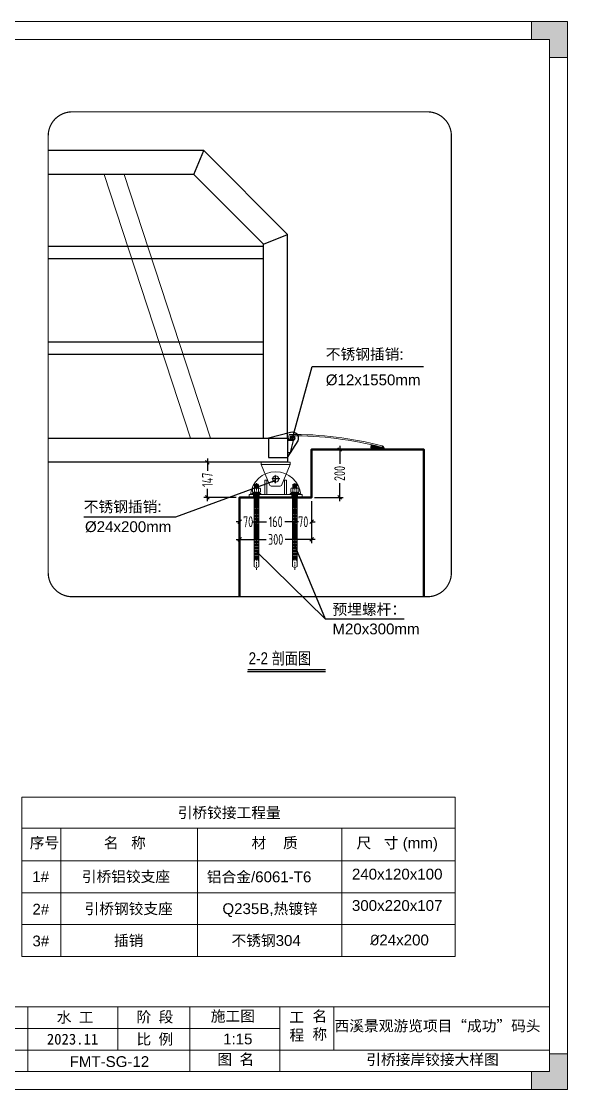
# Model space of a CAD drawing. Header units: millimetres. Extents: x 4 to 2106212, y -117026 to 198097.
# Drawn here: x 1837172 to 1839450, y 185554 to 190009 of the extents above; entities that cross this region are included whole.
import ezdxf

# ---------------------------------------------------------------- set-up
doc = ezdxf.new("R2010")
doc.units = ezdxf.units.MM
for name, pattern in [('CENTER', [0.6, 0.375, -0.075, 0.075, -0.075]), ('CENTER2', [28.575, 19.05, -3.175, 3.175, -3.175]), ('DASHDOT2', [12.7, 6.35, -3.175, 0, -3.175]), ('DIVIDEX2', [63.5, 25.4, -12.7, 0, -12.7, 0, -12.7])]:
    doc.linetypes.add(name, pattern=pattern)
for name, color, linetype in [('100x100铝方通', 3, 'Continuous'), ('BS-Index symbol', 35, 'Continuous'), ('HR-dimension', 9, 'Continuous'), ('HR-Structure', 5, 'Continuous'), ('HR-Zhuliang', 3, 'Continuous'), ('铝条', 31, 'Continuous'), ('铝通', 4, 'Continuous')]:
    doc.layers.add(name, color=color, linetype=linetype)
for name, color, linetype, lineweight in [('screw', 33, 'Continuous', 13), ('图框', 7, 'Continuous', 13), ('文本', 3, 'Continuous', 13), ('结构', 4, 'Continuous', 18), ('铝斜撑', 241, 'Continuous', 9)]:
    doc.layers.add(name, color=color, linetype=linetype, lineweight=lineweight)
doc.styles.add('Arial', font='arial.ttf')
doc.styles.add('hztxt', font='ros1.shx', dxfattribs={"width": 0.8, "bigfont": 'hztxt.shx'})
doc.styles.get("Standard").update_dxf_attribs({"font": 'arial.ttf'})
doc.styles.add('工程字体', font='arial.ttf', dxfattribs={"width": 0.8})
doc.dimstyles.new('DIM-15', dxfattribs={"dimscale": 15, "dimtxt": 3, "dimasz": 1, "dimexe": 1, "dimexo": 1, "dimgap": 0.5, "dimtad": 0, "dimdec": 1, "dimrnd": 0.0005, "dimzin": 9, "dimdsep": 46, "dimtxsty": 'hztxt', "dimblk": 'OBLIQUE', "dimcen": 0, "dimdle": 1, "dimclrd": 9, "dimclre": 9, "dimclrt": 2, "dimazin": 2, "dimtfac": 1, "dimtdec": 1, "dimtix": 1, "dimtofl": 0, "dimtmove": 2, "dimatfit": 3, "dimfxl": 1, "dimarcsym": 2})
doc.dimstyles.new('HR-BI-DIM5', dxfattribs={"dimscale": 6, "dimtxt": 5, "dimasz": 1, "dimexe": 1, "dimexo": 1.5, "dimgap": 2, "dimtad": 1, "dimdec": 1, "dimdsep": 46, "dimtxsty": 'hztxt', "dimcen": 0, "dimdle": 1, "dimclrd": 256, "dimclre": 256, "dimclrt": 2, "dimadec": 1, "dimazin": 0, "dimtfac": 1, "dimtdec": 1, "dimtix": 1, "dimtmove": 2, "dimatfit": 3, "dimfxl": 1, "dimtfill": 1, "dimtolj": 1, "dimtzin": 0, "dimarcsym": 1})

# ---------------------------------------------------------------- blocks, each defined once
blk = doc.blocks.new('A$C46522D11')
for p, q in [((0, 17.1), (8.2, 25.2)), ((2.9, 12.7), (0.5, 15.1)), ((10.4, 12.2), (1.4, 21.3)), ((2.8, 12.8), (9.5, 19.5)), ((5, 12.2), (55.3, 12.2)), ((9.4, 20.3), (5.3, 24.5)), ((9.6, 19.3), (8.9, 25.2)), ((9.3, 12.2), (17.2, 20.1)), ((9.6, 19.3), (55.3, 24.4)), ((17.5, 12.2), (10.4, 19.4)), ((16.4, 12.2), (25.2, 21)), ((24.6, 12.2), (16.7, 20.1)), ((31.6, 12.2), (23.1, 20.8)), ((23.5, 12.2), (33.2, 21.9)), ((38.7, 12.2), (29.5, 21.5)), ((30.5, 12.2), (41.1, 22.8)), ((45.8, 12.2), (35.8, 22.2)), ((37.6, 12.2), (49.1, 23.7)), ((52.9, 12.2), (42.2, 22.9)), ((44.7, 12.2), (55.3, 22.8)), ((55.3, 16.9), (48.5, 23.6)), ((51.8, 12.2), (55.3, 15.7)), ((55.3, 24), (54.9, 24.4)), ((55.3, 12.2), (55.3, 24.4))]:
    blk.add_line(p, q)
at = {"color": 1, "linetype": 'CENTER', "ltscale": 10.16}
for p, q in [((372.9, 11), (394.9, 11)), ((383.9, 0), (383.9, 22))]:
    blk.add_line(p, q, dxfattribs=at)
blk.add_lwpolyline([(399.9, 5.2), (399.9, 25.2, 0.066496), (8.9, 25.2), (9.6, 19.3, -0.065854), (393.9, 19.9), (393.9, 5.2)], format="xyb", close=True)
for radius in [10, 7]:
    blk.add_circle((383.9, 11), radius)
for centre, radius, start, end in [((5, 17.2), 5, 165.5225, 270), ((8.9, 16.2), 9, 90, 165.5225)]:
    blk.add_arc(centre, radius, start, end)
blk = doc.blocks.new('A$C848c3b45')
at = {"layer": '图框', "lineweight": 0, "xscale": -1, "rotation": 359.6607206610116}
blk.add_blockref('A$C46522D11', (383.8, -13.3), dxfattribs=at)
blk = doc.blocks.new('_Oblique')
at = {"color": 0, "linetype": 'ByBlock', "lineweight": -2}
blk.add_line((-0.5, -0.5), (0.5, 0.5), dxfattribs=at)
blk = doc.blocks.new('*D414')
at = {"color": 9, "lineweight": -2, "transparency": 16777216}
for p, q in [((1838082.5, 188008.7), (1838082.5, 187833.6)), ((1838382.5, 188008.7), (1838382.5, 187833.6)), ((1838067.5, 187848.6), (1838192.6, 187848.6)), ((1838397.5, 187848.6), (1838272.4, 187848.6))]:
    blk.add_line(p, q, dxfattribs=at)
at = {"layer": 'Defpoints', "color": 0, "transparency": 16777216}
for p in [(1838082.5, 188023.7, 0), (1838382.5, 188023.7, 0), (1838382.5, 187848.6)]:
    blk.add_point(p, dxfattribs=at)
at = {"color": 9, "lineweight": -2, "transparency": 16777216, "xscale": 15, "yscale": 15, "zscale": 15, "rotation": 180}
blk.add_blockref('_Oblique', (1838082.5, 187848.6), dxfattribs=at)
at = {"color": 9, "lineweight": -2, "transparency": 16777216, "xscale": 15, "yscale": 15, "zscale": 15}
blk.add_blockref('_Oblique', (1838382.5, 187848.6), dxfattribs=at)
at = {"color": 2, "transparency": 16777216, "insert": (1838232.5, 187848.6), "char_height": 45, "attachment_point": 5, "style": 'hztxt'}
blk.add_mtext('300', dxfattribs=at)
blk = doc.blocks.new('*D415')
at = {"color": 9, "lineweight": -2, "transparency": 16777216}
for p, q in [((1838499.5, 188238.7), (1838499.5, 188163.6)), ((1838397.5, 188223.7), (1838514.5, 188223.7)), ((1838499.5, 188008.7), (1838499.5, 188083.8)), ((1838395, 188023.7), (1838514.5, 188023.7))]:
    blk.add_line(p, q, dxfattribs=at)
at = {"layer": 'Defpoints', "color": 0, "transparency": 16777216}
for p in [(1838382.5, 188223.7, 0), (1838499.5, 188223.7), (1838380, 188023.7, 0)]:
    blk.add_point(p, dxfattribs=at)
at = {"color": 9, "lineweight": -2, "transparency": 16777216, "xscale": 15, "yscale": 15, "zscale": 15}
for p, rotation in [((1838499.5, 188223.7), 90), ((1838499.5, 188023.7), 270)]:
    blk.add_blockref('_Oblique', p, dxfattribs=dict(at, rotation=rotation))
at = {"color": 2, "transparency": 16777216, "insert": (1838499.5, 188123.7), "char_height": 45, "attachment_point": 5, "rotation": 90, "style": 'hztxt'}
blk.add_mtext('200', dxfattribs=at)
blk = doc.blocks.new('*D323')
at = {"color": 9, "lineweight": -2, "transparency": 16777216}
for p, q in [((1837948.1, 188185.7), (1837948.1, 188135.3)), ((1838137.7, 188170.7), (1837933.1, 188170.7)), ((1837948.1, 188008.7), (1837948.1, 188059.1)), ((1838067.5, 188023.7), (1837933.1, 188023.7))]:
    blk.add_line(p, q, dxfattribs=at)
at = {"layer": 'Defpoints', "color": 0, "transparency": 16777216}
for p in [(1837948.1, 188170.7), (1838152.7, 188170.7, 0), (1838082.5, 188023.7, 0)]:
    blk.add_point(p, dxfattribs=at)
at = {"color": 9, "lineweight": -2, "transparency": 16777216, "xscale": 15, "yscale": 15, "zscale": 15}
for p, rotation in [((1837948.1, 188170.7), 90), ((1837948.1, 188023.7), 270)]:
    blk.add_blockref('_Oblique', p, dxfattribs=dict(at, rotation=rotation))
at = {"color": 2, "transparency": 16777216, "insert": (1837948.1, 188097.2), "char_height": 45, "attachment_point": 5, "rotation": 90, "style": 'hztxt'}
blk.add_mtext('147', dxfattribs=at)
blk = doc.blocks.new('*U113')
blk.add_line((0, 0), (32.53, 0))
at = {"const_width": 0.5}
blk.add_lwpolyline([(0, 0.75), (32.53, 0.75)], dxfattribs=at)
at = {"style": '工程字体', "width": 0.8}
blk.add_attdef('图名标注', (0.42, 3), '', height=5, dxfattribs=at)
blk = doc.blocks.new('*D325')
at = {"color": 9, "lineweight": -2, "transparency": 16777216}
for p, q in [((1838082.5, 188008.7), (1838082.5, 187907.3)), ((1838152.5, 188008.7), (1838152.5, 187907.3)), ((1838082.5, 187922.3), (1838067.5, 187922.3)), ((1838152.5, 187922.3), (1838167.5, 187922.3))]:
    blk.add_line(p, q, dxfattribs=at)
at = {"layer": 'Defpoints', "color": 0, "transparency": 16777216}
for p in [(1838082.5, 188023.7, 0), (1838152.5, 188023.7, 0), (1838152.5, 187922.3)]:
    blk.add_point(p, dxfattribs=at)
at = {"color": 9, "lineweight": -2, "transparency": 16777216, "xscale": 15, "yscale": 15, "zscale": 15}
blk.add_blockref('_Oblique', (1838082.5, 187922.3), dxfattribs=at)
at = {"color": 9, "lineweight": -2, "transparency": 16777216, "xscale": 15, "yscale": 15, "zscale": 15, "rotation": 180}
blk.add_blockref('_Oblique', (1838152.5, 187922.3), dxfattribs=at)
at = {"color": 2, "transparency": 16777216, "insert": (1838117.5, 187922.3), "char_height": 45, "attachment_point": 5, "style": 'hztxt'}
blk.add_mtext('70', dxfattribs=at)
blk = doc.blocks.new('*D326')
at = {"color": 9, "lineweight": -2, "transparency": 16777216}
for p, q in [((1838152.5, 188008.7), (1838152.5, 187907.3)), ((1838312.5, 188008.7), (1838312.5, 187907.3)), ((1838137.5, 187922.3), (1838194.4, 187922.3)), ((1838327.5, 187922.3), (1838270.6, 187922.3))]:
    blk.add_line(p, q, dxfattribs=at)
at = {"layer": 'Defpoints', "color": 0, "transparency": 16777216}
for p in [(1838152.5, 188023.7, 0), (1838312.5, 188023.7, 0), (1838312.5, 187922.3)]:
    blk.add_point(p, dxfattribs=at)
at = {"color": 9, "lineweight": -2, "transparency": 16777216, "xscale": 15, "yscale": 15, "zscale": 15, "rotation": 180}
blk.add_blockref('_Oblique', (1838152.5, 187922.3), dxfattribs=at)
at = {"color": 9, "lineweight": -2, "transparency": 16777216, "xscale": 15, "yscale": 15, "zscale": 15}
blk.add_blockref('_Oblique', (1838312.5, 187922.3), dxfattribs=at)
at = {"color": 2, "transparency": 16777216, "insert": (1838232.5, 187922.3), "char_height": 45, "attachment_point": 5, "style": 'hztxt'}
blk.add_mtext('160', dxfattribs=at)
blk = doc.blocks.new('*D327')
at = {"color": 9, "lineweight": -2, "transparency": 16777216}
for p, q in [((1838312.5, 188008.7), (1838312.5, 187907.3)), ((1838382.5, 188008.7), (1838382.5, 187907.3)), ((1838312.5, 187922.3), (1838297.5, 187922.3)), ((1838382.5, 187922.3), (1838397.5, 187922.3))]:
    blk.add_line(p, q, dxfattribs=at)
at = {"layer": 'Defpoints', "color": 0, "transparency": 16777216}
for p in [(1838312.5, 188023.7, 0), (1838382.5, 188023.7, 0), (1838382.5, 187922.3)]:
    blk.add_point(p, dxfattribs=at)
at = {"color": 9, "lineweight": -2, "transparency": 16777216, "xscale": 15, "yscale": 15, "zscale": 15}
blk.add_blockref('_Oblique', (1838312.5, 187922.3), dxfattribs=at)
at = {"color": 9, "lineweight": -2, "transparency": 16777216, "xscale": 15, "yscale": 15, "zscale": 15, "rotation": 180}
blk.add_blockref('_Oblique', (1838382.5, 187922.3), dxfattribs=at)
at = {"color": 2, "transparency": 16777216, "insert": (1838347.5, 187922.3), "char_height": 45, "attachment_point": 5, "style": 'hztxt'}
blk.add_mtext('70', dxfattribs=at)
blk = doc.blocks.new('A$C148601bc')
at = {"layer": 'HR-dimension'}
blk.add_lwpolyline([(-5.8, -50), (6.7, 0), (-18.3, 0), (-18.3, -50)], close=True, dxfattribs=at)
blk = doc.blocks.new('A$Cea697e5a')
blk.add_circle((20.8, 150), 7)
at = {"layer": '100x100铝方通'}
for points in [[(0, 150), (0, 1000), (-350, 1350), (-998.2, 1350)], [(-391.4, 1250), (-350, 1350)], [(-100, 150), (-100, 958.6), (-391.4, 1250), (-998.2, 1250)], [(-100, 958.6), (0, 1000)]]:
    blk.add_lwpolyline(points, dxfattribs=at)
at = {"layer": 'HR-Zhuliang'}
blk.add_lwpolyline([(-998.2, 150), (0, 150), (0, 50), (-998.2, 50)], dxfattribs=at)
at = {"layer": '铝斜撑'}
for points in [[(-765.2, 1250), (-405.2, 150)], [(-681, 1250), (-321, 150)]]:
    blk.add_lwpolyline(points, dxfattribs=at)
at = {"layer": '铝条'}
for points in [[(-998.2, 900), (-100, 900), (-100, 950), (-998.2, 950)], [(-998.2, 500), (-100, 500), (-100, 550), (-998.2, 550)]]:
    blk.add_lwpolyline(points, dxfattribs=at)
at = {"layer": '铝通'}
blk.add_lwpolyline([(43.6, 139.6, 0.668622), (12.1, 173.4), (-80, 150), (-80, 70), (0, 70)], format="xyb", close=True, dxfattribs=at)
at = {"layer": 'HR-dimension'}
blk.add_blockref('A$C148601bc', (18.3, 140), dxfattribs=at)
blk = doc.blocks.new('A$C1CD0366B')
at = {"color": 1, "linetype": 'CENTER', "ltscale": 0.52}
for p, q in [((55.7, 60), (84.3, 60)), ((70, 45.7), (70, 74.3))]:
    blk.add_line(p, q, dxfattribs=at)
blk.add_lwpolyline([(0, 120), (0, 0), (10, 0), (10, 120)], close=True)
blk.add_lwpolyline([(10, 120), (96.7, 83.9, -0.315452), (100, 79.2), (100, 40.8, -0.315452), (96.7, 36.1), (10, 0)], format="xyb")
blk.add_circle((70, 60), 13)
blk = doc.blocks.new('JAGZZ')
at = {"color": 1, "linetype": 'CENTER2', "ltscale": 0.2}
for p, q in [((524707.1, 12988.9), (524707.1, 13024.1)), ((524724.7, 13006.5), (524689.4, 13006.5)), ((524616.1, 12929.5), (524616.1, 12941.5)), ((524627.1, 12917.9), (524627.1, 12953.1)), ((524638.1, 12929.5), (524638.1, 12941.5)), ((524776.1, 12929.5), (524776.1, 12941.5)), ((524787.1, 12917.9), (524787.1, 12953.1)), ((524798.1, 12929.5), (524798.1, 12941.5))]:
    blk.add_line(p, q, dxfattribs=at)
at = {"layer": '结构', "color": 4}
for p, q in [((524597.1, 12929.5), (524597.1, 12941.5)), ((524817.1, 12941.5), (524597.1, 12941.5)), ((524817.1, 12929.5), (524597.1, 12929.5)), ((524817.1, 12929.5), (524817.1, 12941.5))]:
    blk.add_line(p, q, dxfattribs=at)
for points in [[(524670.1, 12941.5), (524670.1, 13001.5), (524662.1, 13001.5), (524662.1, 12941.5)], [(524744.1, 12941.5), (524744.1, 13001.5), (524752.1, 13001.5), (524752.1, 12941.5)]]:
    blk.add_lwpolyline(points, close=True, dxfattribs=at)
at = {"layer": '结构'}
blk.add_circle((524707.1, 13006.5), 13, dxfattribs=at)
at = {"layer": '结构', "color": 4}
blk.add_arc((524707.1, 12931), 105.5, 5.7248, 174.2752, dxfattribs=at)
blk = doc.blocks.new('GW-TK')
at = {"layer": '图框', "linetype": 'Continuous', "lineweight": 0}
h = blk.add_hatch(color=256, dxfattribs=at)
h.dxf.hatch_style = 1
h.paths.add_polyline_path([(927593.55, 464715.01), (927593.55, 464710.01), (927598.55, 464710.01), (927598.55, 464705.01), (927603.55, 464705.01), (927603.55, 464715.01)])
h = blk.add_hatch(color=256, dxfattribs=at)
h.dxf.hatch_style = 1
h.paths.add_polyline_path([(927603.55, 464418.01), (927603.55, 464428.01), (927598.55, 464428.01), (927598.55, 464423.01), (927593.55, 464423.01), (927593.55, 464418.01)])
at = {"layer": '图框', "linetype": 'Continuous'}
for p, q in [((927453.55, 464441.02), (927453.55, 464423.01)), ((927478.55, 464441.02), (927478.55, 464429.01)), ((927498.55, 464441.02), (927498.55, 464423.01)), ((927523.55, 464441.02), (927523.55, 464423.01)), ((927538.55, 464441.02), (927538.55, 464429.01)), ((927383.55, 464435.01), (927523.55, 464435.01)), ((927383.55, 464429.01), (927598.55, 464429.01))]:
    blk.add_line(p, q, dxfattribs=at)
at = {"layer": '图框'}
for points in [[(927183.55, 464715.01), (927603.55, 464715.01), (927603.55, 464418.01), (927183.55, 464418.01)], [(927188.55, 464710.01), (927598.55, 464710.01), (927598.55, 464423.01), (927188.55, 464423.01)]]:
    blk.add_lwpolyline(points, close=True, dxfattribs=at)
at = {"layer": '图框', "linetype": 'Continuous', "lineweight": 0}
for points in [[(927598.55, 464705.01), (927598.55, 464710.01), (927593.55, 464710.01), (927593.55, 464715.01), (927603.55, 464715.01), (927603.55, 464705.01)], [(927598.55, 464428.01), (927598.55, 464423.01), (927593.55, 464423.01), (927593.55, 464418.01), (927603.55, 464418.01), (927603.55, 464428.01)]]:
    blk.add_lwpolyline(points, close=True, dxfattribs=at)
at = {"layer": '图框', "linetype": 'Continuous'}
blk.add_lwpolyline([(927383.55, 464441.02), (927598.55, 464441.02)], dxfattribs=at)
at = {"layer": '图框', "color": 3, "linetype": 'Continuous', "char_height": 3, "attachment_point": 1}
for s, width, insert in [('\\pt9;{\\fSimSun|b0|i0|c134|p2;施工图}', 18.6303, (927504.36, 464439.94)), ('{\\fSimSun|b0|i0|c134|p2;水 工}', 11.224, (927461.55, 464439.63)), ('\\pt9;{\\fSimSun|b0|i0|c134|p2;西溪景观游览项目“成功”码头}', 60.0149, (927538.77, 464437.24)), ('{\\fSimSun|b0|i0|c134|p2;2023.11}', 11.224, (927458.8, 464433.55))]:
    blk.add_mtext_dynamic_manual_height_columns(s, width=width, gutter_width=17.5, heights=[0], dxfattribs=dict(at, insert=insert))
at = {"layer": '图框', "linetype": 'Continuous', "char_height": 3, "attachment_point": 1}
for s, width, insert in [('{\\fSimSun|b0|i0|c134|p2;名 称}', 5.2119, (927532.62, 464439.93)), ('{\\fSimSun|b0|i0|c134|p2;阶 段}', 17.4775, (927483.73, 464439.73)), ('{\\fSimSun|b0|i0|c134|p2;工 程}', 5.2119, (927526.21, 464439.66)), ('{\\fSimSun|b0|i0|c134|p2;比 例}', 10.9146, (927483.71, 464433.55)), ('{\\fSimSun|b0|i0|c134|p2;图 名}', 12.066, (927506.19, 464427.94))]:
    blk.add_mtext_dynamic_manual_height_columns(s, width=width, gutter_width=17.5, heights=[0], dxfattribs=dict(at, insert=insert))
blk = doc.blocks.new('*U631')
at = {"layer": 'screw', "color": 1, "linetype": 'DASHDOT2'}
blk.add_line((0, -180.4), (0, 180.4), dxfattribs=at)
at = {"layer": 'screw'}
for p, q in [((-16.3, 157.1), (-16.3, 144.3)), ((-12.2, 159.6), (12.2, 159.6)), ((-12.2, 141.8), (12.2, 141.8)), ((-6.3, 174.2), (-9.4, 172.8)), ((-9.4, 172.8), (-6.3, 171.1)), ((-9.4, 172.8), (9.4, 171.5)), ((-6.3, 171.1), (-9.4, 169.6)), ((-9.4, 169.6), (-6.3, 168)), ((-9.4, 169.6), (9.4, 168.4)), ((-6.3, 168), (-9.4, 166.5)), ((-9.4, 166.5), (-6.3, 164.8)), ((-9.4, 166.5), (9.4, 165.3)), ((-6.3, 164.8), (-9.4, 163.4)), ((-9.4, 163.4), (-6.3, 161.7)), ((-9.4, 163.4), (9.4, 162.1)), ((-6.3, 161.7), (-9.4, 160.2)), ((-9.4, 160.2), (-8.1, 159.6)), ((-9.4, 160.2), (0.8, 159.6)), ((-8.2, 157.1), (-8.2, 144.3)), ((-7.2, 173.8), (-7.2, 175.9)), ((-6.3, 174.2), (6.3, 173.3)), ((-6.3, 171.1), (6.3, 170.2)), ((-6.3, 171.1), (6.3, 170.2)), ((-6.3, 168), (6.3, 167.1)), ((-6.3, 164.8), (6.3, 163.9)), ((-6.3, 164.8), (6.3, 163.9)), ((-6.3, 161.7), (6.3, 160.8)), ((-6.3, 161.7), (6.3, 160.8)), ((5.4, 176.9), (-5.4, 176.9)), ((-3.6, 174.1), (-3.6, 175.9)), ((-0.4, 141.8), (-2.2, 137)), ((2.2, 141.8), (0.4, 137)), ((3.6, 173.5), (3.6, 175.9)), ((6.3, 173.3), (9.4, 171.5)), ((9.4, 171.5), (6.3, 170.2)), ((6.3, 170.2), (9.4, 168.4)), ((9.4, 168.4), (6.3, 167.1)), ((6.3, 167.1), (9.4, 165.3)), ((9.4, 165.3), (6.3, 163.9)), ((6.3, 163.9), (9.4, 162.1)), ((9.4, 162.1), (6.3, 160.8)), ((6.3, 160.8), (8.4, 159.6)), ((7.2, 172.8), (7.2, 175.9)), ((8.2, 157.1), (8.2, 144.3)), ((16.3, 157.1), (16.3, 144.3)), ((9.4, 124.3), (-9.4, 125.6)), ((9.4, 121.2), (-9.4, 122.4)), ((9.4, 118.1), (-9.4, 119.3)), ((9.4, 114.9), (-9.4, 116.2)), ((9.4, 111.8), (-9.4, 113)), ((9.4, 108.6), (-9.4, 109.9)), ((9.4, 105.5), (-9.4, 106.8)), ((9.4, 102.4), (-9.4, 103.6)), ((9.4, 99.2), (-9.4, 100.5)), ((9.4, 96.1), (-9.4, 97.3)), ((9.4, 93), (-9.4, 94.2)), ((9.4, 89.8), (-9.4, 91.1)), ((-6.6, 133), (-9.2, 131.8)), ((-9.2, 131.8), (-6.1, 130.2)), ((9.6, 130.6), (-9.2, 131.8)), ((9.6, 127.5), (-9.2, 128.7)), ((-6.1, 130.2), (6.5, 129.3)), ((-2.5, 133), (6.5, 132.4)), ((8, 133), (6.5, 132.4)), ((6.5, 132.4), (9.6, 130.6)), ((9.6, 130.6), (6.5, 129.3)), ((9.4, 86.7), (-9.4, 87.9)), ((9.4, 83.5), (-9.4, 84.8)), ((9.4, 80.4), (-9.4, 81.7)), ((9.4, 77.3), (-9.4, 78.5)), ((9.4, 74.1), (-9.4, 75.4)), ((9.4, 71), (-9.4, 72.2)), ((9.4, 67.9), (-9.4, 69.1)), ((9.4, 64.7), (-9.4, 66)), ((9.4, 61.6), (-9.4, 62.8)), ((9.4, 58.4), (-9.4, 59.7)), ((9.4, 55.3), (-9.4, 56.6)), ((9.4, 52.2), (-9.4, 53.4)), ((9.4, 49), (-9.4, 50.3)), ((9.4, 45.9), (-9.4, 47.1)), ((9.4, 42.8), (-9.4, 44)), ((9.4, 39.6), (-9.4, 40.9)), ((9.4, 36.5), (-9.4, 37.7)), ((9.4, 33.4), (-9.4, 34.6)), ((9.4, 30.2), (-9.4, 31.5)), ((9.4, 27.1), (-9.4, 28.3)), ((9.4, 23.9), (-9.4, 25.2)), ((9.4, 20.8), (-9.4, 22)), ((9.4, 17.7), (-9.4, 18.9)), ((9.4, 14.5), (-9.4, 15.8)), ((9.4, 11.4), (-9.4, 12.6)), ((9.4, 8.3), (-9.4, 9.5)), ((9.4, 5.1), (-9.4, 6.4)), ((9.4, 2), (-9.4, 3.2)), ((9.4, -1.2), (-9.4, 0.1)), ((-6.3, 17.2), (6.3, 16.3)), ((9.4, -4.3), (-9.4, -3)), ((9.4, -7.4), (-9.4, -6.2)), ((9.4, -10.6), (-9.4, -9.3)), ((9.4, -13.7), (-9.4, -12.5)), ((-6.3, -14.1), (-9.4, -15.6)), ((9.4, -16.8), (-9.4, -15.6)), ((9.4, -20), (-9.4, -18.7)), ((9.4, -23.1), (-9.4, -21.9)), ((9.4, -26.3), (-9.4, -25)), ((9.4, -29.4), (-9.4, -28.1)), ((9.4, -32.5), (-9.4, -31.3)), ((9.4, -35.7), (-9.4, -34.4)), ((9.4, -38.8), (-9.4, -37.6)), ((9.4, -41.9), (-9.4, -40.7)), ((9.4, -45.1), (-9.4, -43.8)), ((-6.3, -14.1), (6.3, -15)), ((9.4, -48.2), (-9.4, -47)), ((9.4, -51.4), (-9.4, -50.1)), ((9.4, -54.5), (-9.4, -53.2)), ((9.4, -57.6), (-9.4, -56.4)), ((9.4, -60.8), (-9.4, -59.5)), ((9.4, -63.9), (-9.4, -62.7)), ((9.4, -67), (-9.4, -65.8)), ((9.4, -70.2), (-9.4, -68.9)), ((9.4, -73.3), (-9.4, -72.1)), ((9.4, -76.5), (-9.4, -75.2)), ((9.4, -79.6), (-9.4, -78.3)), ((9.4, -82.7), (-9.4, -81.5)), ((9.4, -85.9), (-9.4, -84.6)), ((9.4, -89), (-9.4, -87.8)), ((9.4, -92.1), (-9.4, -90.9)), ((9.4, -95.3), (-9.4, -94)), ((9.4, -98.4), (-9.4, -97.2)), ((9.4, -101.6), (-9.4, -100.3)), ((9.4, -104.7), (-9.4, -103.4)), ((9.4, -107.8), (-9.4, -106.6)), ((9.4, -111), (-9.4, -109.7)), ((9.4, -114.1), (-9.4, -112.9)), ((9.4, -117.2), (-9.4, -116)), ((9.4, -120.4), (-9.4, -119.1)), ((9.4, -123.5), (-9.4, -122.3)), ((9.4, -126.6), (-9.4, -125.4)), ((9.4, -129.8), (-9.4, -128.5)), ((9.4, -132.9), (-9.4, -131.7)), ((9.4, -136.1), (-9.4, -134.8)), ((-6.3, -136.5), (-9.4, -138)), ((-9.4, -138), (-6.3, -139.6)), ((-3.8, -138.3), (-9.4, -138)), ((-6.3, -139.6), (-9.4, -141.1)), ((-9.4, -141.1), (-7, -142.4)), ((-6.4, -141.3), (-9.4, -141.1)), ((-7.4, -143.3), (-9.4, -144.2)), ((-9.4, -144.2), (-8.1, -144.9)), ((-7.9, -144.3), (-9.4, -144.2)), ((-8.7, -147), (-9.4, -147.4)), ((-9.4, -147.4), (-8.8, -147.7)), ((-8.8, -147.4), (-9.4, -147.4)), ((-6.3, -136.5), (6.3, -137.4)), ((-6.3, -139.6), (-5.2, -139.7)), ((-6.3, -139.6), (-5.2, -139.7)), ((9.4, -139.2), (4.5, -138.9)), ((5.9, -140.5), (6.3, -140.5)), ((5.9, -140.5), (6.3, -140.5)), ((5.9, -140.5), (6.3, -140.5)), ((5.9, -140.5), (6.3, -140.5)), ((5.9, -140.5), (6.3, -140.5)), ((6.3, -137.4), (9.4, -139.2)), ((9.4, -139.2), (6.3, -140.5)), ((6.3, -140.5), (9.4, -142.3)), ((9.4, -142.3), (6.9, -142.2)), ((9.4, -142.3), (7.4, -143.2)), ((8, -144.6), (9.4, -145.5)), ((9.4, -145.5), (8.2, -145.4)), ((9.4, -145.5), (8.4, -145.9)), ((9, -148.3), (9.4, -148.6)), ((9.4, -148.6), (9, -148.8)), ((9.4, -148.6), (9, -148.6))]:
    blk.add_line(p, q, dxfattribs=at)
for points in [[(18.8, 137), (18.8, 133), (-18.8, 133), (-18.8, 137)], [(14.7, 141.8), (-14.7, 141.8), (-14.7, 137), (14.7, 137)]]:
    blk.add_lwpolyline(points, close=True, dxfattribs=at)
for points in [[(-16.3, 157.1, -0.612824), (-8.2, 157.1, -0.305874), (8.2, 157.1, -0.612824), (16.3, 157.1)], [(-16.3, 144.3, 0.612824), (-8.2, 144.3, 0.305874), (8.2, 144.3, 0.612824), (16.3, 144.3)], [(7.2, 175.9, 0.516475), (3.6, 175.9, 0.258238), (-3.6, 175.9, 0.516475), (-7.2, 175.9)]]:
    blk.add_lwpolyline(points, format="xyb", dxfattribs=at)
blk.add_lwpolyline([(-9.9, 133), (-9.9, -167.4), (0, -173.1), (9.9, -167.4), (9.9, 133)], dxfattribs=at)
blk = doc.blocks.new('*U630')
at = {"color": 0, "linetype": 'ByBlock', "lineweight": -2, "transparency": 16777216}
for p in [(0, 0), (160, 0)]:
    blk.add_blockref('*U631', p, dxfattribs=at)

msp = doc.modelspace()

# ---------------------------------------------------------------- linework, layer by layer
at = {"layer": 'BS-Index symbol', "color": 1, "linetype": 'DIVIDEX2', "const_width": 5, "elevation": 0.0003, "flags": 128}
msp.add_lwpolyline([(1837384.242, 189631.9466), (1838865.0746, 189631.9466, -0.414213562), (1838965.0746, 189531.9466), (1838965.0746, 187709.7358, -0.414213562), (1838865.0746, 187609.7358), (1837384.242, 187609.7358, -0.414213562), (1837284.242, 187709.7358), (1837284.242, 189531.9466, -0.414213562)], format="xyb", close=True, dxfattribs=at)
at = {"layer": 'HR-Structure', "lineweight": 50, "ltscale": 5, "elevation": 0.0003}
msp.add_lwpolyline([(1838849.6124, 187613.3757), (1838849.6124, 188223.7358), (1838382.4605, 188223.7358), (1838382.4605, 188023.7358), (1838082.4605, 188023.7358), (1838082.4605, 187608.3489)], dxfattribs=at)
at = {"layer": '文本'}
for p, q in [((1837174.786, 186773.5588), (1837174.786, 186109.6531)), ((1837174.786, 186773.5588), (1838980.4861, 186773.5588)), ((1838980.4861, 186773.5588), (1838980.4861, 186109.6531)), ((1837174.786, 186644.466), (1838980.4861, 186644.466)), ((1837336.3438, 186644.466), (1837336.3438, 186109.6531)), ((1837906.3732, 186644.466), (1837906.3732, 186109.6531)), ((1838509.0001, 186644.466), (1838509.0001, 186109.6531)), ((1838980.4861, 186644.466), (1838980.4861, 186109.6531)), ((1837174.786, 186507.9965), (1838980.4861, 186507.9965)), ((1837174.786, 186375.2154), (1838980.4861, 186375.2154)), ((1837174.786, 186242.4343), (1838980.4861, 186242.4343)), ((1837174.786, 186109.6531), (1838980.4861, 186109.6531))]:
    msp.add_line(p, q, dxfattribs=at)

# ---------------------------------------------------------------- block references
at = {"color": 0}
msp.add_blockref('JAGZZ', (1313525.4033, 175094.2465, 0.0003), dxfattribs=at)
msp.add_blockref('*U630', (1838152.4605, 187902.8687, 0.0003))
at = {"xscale": 10, "yscale": 10, "zscale": 10}
msp.add_blockref('*U113', (1838115.5877, 187297.9647), dxfattribs=at).add_auto_attribs({'图名标注': '2-2 剖面图'})
at = {"layer": 'HR-dimension', "ltscale": 10}
msp.add_blockref('A$Cea697e5a', (1838282.4605, 188120.7358, 0.0003), dxfattribs=at)
at = {"layer": 'HR-dimension', "rotation": 353.2397547927007}
msp.add_blockref('A$C848c3b45', (1838303.3028, 188270.7081, 0.0003), dxfattribs=at)
at = {"layer": '图框', "rotation": 270}
msp.add_blockref('A$C1CD0366B', (1838172.4605, 188170.7358, 0.0003), dxfattribs=at)
at = {"layer": '文本', "xscale": 15, "yscale": 15, "zscale": 15}
msp.add_blockref('GW-TK', (-12074603.4546, -6780716.0096), dxfattribs=at)

# ---------------------------------------------------------------- texts
at = {"layer": '文本', "style": 'Arial'}
for s, p in [('不锈钢插销: ', (1838441.5666, 188598.7675)), ('%%C12x1550mm', (1838441.5666, 188491.6518)), ('不锈钢插销: ', (1837432.4886, 187962.8048)), ('%%C24x200mm', (1837437.627, 187879.3189)), ('预埋螺杆：', (1838469.1923, 187534.5946)), ('M20x300mm', (1838469.1923, 187452.8621)), ('铝合金/6061-T6 ', (1837945.5928, 186419.028)), ('Q235B,热镀锌', (1838010.5071, 186286.2469)), ('不锈钢304', (1838048.378, 186153.4658))]:
    msp.add_text(s, height=45, dxfattribs=at).set_placement(p)
at = {"layer": '文本', "char_height": 45, "style": 'Arial'}
for s, insert, attachment_point in [('引桥铰接工程量', (1838038.9158, 186706.6835), 5), ('序号', (1837268.5095, 186580.9168), 5), ('名   称', (1837603.6548, 186580.9168), 5), ('材    质', (1838228.4049, 186580.9168), 5), ('尺   寸 (mm)', (1838739.2473, 186576.124), 5), ('1#', (1837252.6638, 186442.0714), 5), ('引桥铝铰支座', (1837608.4325, 186439.9786), 5), ('240x120x100', (1838739.2473, 186452.6), 5), ('2#', (1837253.4669, 186306.6507), 5), ('引桥钢铰支座', (1837619.703, 186306.0549), 5), ('300x220x107', (1838739.2473, 186321.663), 5), ('3#', (1837253.4669, 186173.8696), 5), ('插销', (1837619.703, 186173.2738), 5), ('{\\fISOCPEUR|b0|i0|c0|p34;%%C}24x200', (1838748.6181, 186177.9037), 5), ('\\P1:15', (1838013.3888, 185862.9866), 1), ('\\PFMT-SG-12', (1837373.5581, 185768.6115), 1), ('\\P引桥接岸铰接大样图', (1838610.0849, 185777.2209), 1)]:
    msp.add_mtext(s, dxfattribs=dict(at, insert=insert, attachment_point=attachment_point))

# ---------------------------------------------------------------- dimensions: what is measured, and where the dimension line sits
for base, p1, p2, picture, middle in [((1838499.535, 188223.7358), (1838379.9605, 188023.7358, 0.0003), (1838382.4605, 188223.7358, 0.0003), '*D415', (1838499.535, 188123.7358)), ((1837948.1369, 188170.7358), (1838082.4605, 188023.7358, 0.0003), (1838152.6626, 188170.7358, 0.0003), '*D323', (1837948.1369, 188097.2358))]:
    dim = msp.add_linear_dim(base=base, p1=p1, p2=p2, angle=90, dimstyle='DIM-15')
    dim.commit()
    dim.dimension.update_dxf_attribs({"geometry": picture, "text_midpoint": middle})
for base, p1, p2, picture, middle in [((1838382.4605, 187848.5812), (1838082.4605, 188023.7358, 0.0003), (1838382.4605, 188023.7358, 0.0003), '*D414', (1838232.4605, 187848.5812)), ((1838152.4605, 187922.2745, -0.0003), (1838082.4605, 188023.7358, 0.0003), (1838152.4605, 188023.7358), '*D325', (1838117.4605, 187922.2745, -0.0003)), ((1838312.4605, 187922.2745, -0.0003), (1838152.4605, 188023.7358, 0.0003), (1838312.4605, 188023.7358, 0.0003), '*D326', (1838232.4605, 187922.2745, -0.0003)), ((1838382.4605, 187922.2745), (1838312.4605, 188023.7358, 0.0003), (1838382.4605, 188023.7358, 0.0003), '*D327', (1838347.4605, 187922.2745))]:
    dim = msp.add_linear_dim(base=base, p1=p1, p2=p2, dimstyle='DIM-15')
    dim.commit()
    dim.dimension.update_dxf_attribs({"geometry": picture, "text_midpoint": middle})

# ---------------------------------------------------------------- leaders
at = {"layer": 'HR-dimension'}
for points, override in [([(1838303.3027, 188270.7081), (1838384.7051, 188569.3333), (1838849.353, 188569.3333)], {"dimasz": 3, "dimtad": 0}), ([(1838232.4605, 188093.7499), (1837814.8541, 187941.4588), (1837432.5994, 187941.4588)], {"dimasz": 3, "dimgap": 2, "dimtad": 0}), ([(1838308.056, 187831.1678), (1838438.5844, 187517.2825), (1838758.3827, 187517.2825)], {"dimasz": 3, "dimtad": 0}), ([(1838150.7601, 187799.3844), (1838438.5844, 187517.2825), (1838768.5847, 187517.2825)], {"dimasz": 3, "dimtad": 0})]:
    msp.add_leader(points, dimstyle='HR-BI-DIM5', override=override, dxfattribs=at)

doc.saveas('drawing.dxf')
